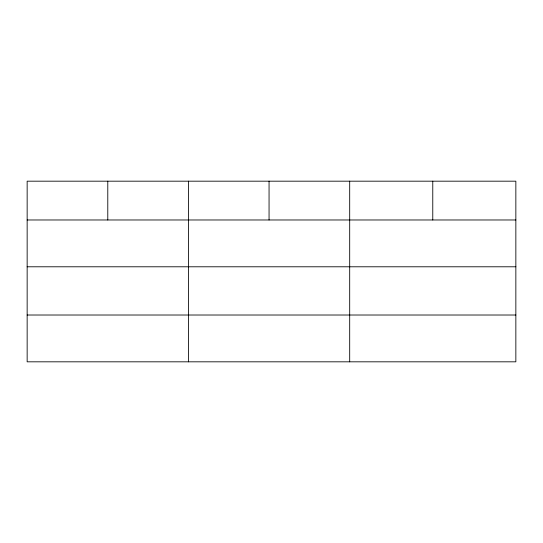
<?xml version="1.0" encoding="UTF-8"?>
<svg xmlns="http://www.w3.org/2000/svg" width="543" height="543" viewBox="0 0 543 543"><rect width="100%" height="100%" fill="white"/><g stroke="black" fill="none" stroke-linecap="round" stroke-linejoin="round"><path stroke-width="0.81" d="M515.85 266.789L515.85 181.179L27.15 181.179L27.15 361.821L515.85 361.821L515.85 266.789L27.15 266.789M27.15 219.976L515.85 219.976M27.15 315.015L515.85 315.015M432.771 181.179L432.771 219.976M349.692 181.179L349.692 361.821M269.056 181.179L269.056 219.976M188.421 181.179L188.421 361.821M107.785 181.179L107.785 219.976"/></g></svg>
